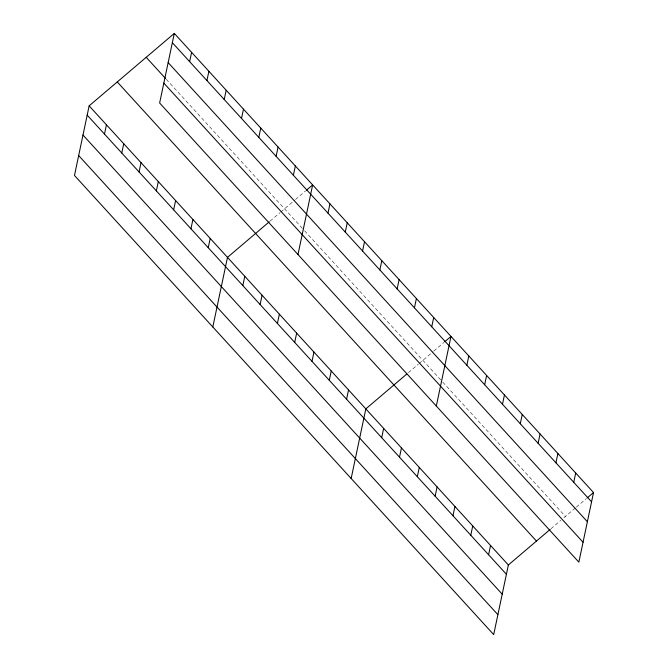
<?xml version="1.0" encoding="UTF-8"?>
<svg xmlns="http://www.w3.org/2000/svg" width="668" height="668" viewBox="0 0 668 668"><rect width="100%" height="100%" fill="white"/><g stroke="black" fill="none" stroke-linecap="round" stroke-linejoin="round"><path stroke-width="0.5" stroke-dasharray="3.34 2.5" d="M270.064 221.141L279.976 212.708M280.735 212.065L294.688 200.191M295.473 199.523L305.618 190.889M408.407 372.652L418.318 364.227M419.078 363.576L433.039 351.702M433.816 351.034L443.961 342.4M550.95 528.755L560.853 520.33M563.901 517.733L575.574 507.805M576.35 507.146L586.496 498.512M166.257 79.275L303.915 230.034M304.608 230.794L440.705 379.85M442.759 382.104L565.42 516.439"/><path stroke-width="1" d="M174.306 33.4L159.635 103.014L578.855 562.147L593.526 492.533L174.306 33.4L89.145 105.853L74.474 175.467L493.694 634.6L508.365 564.986L550.181 529.407M104.484 134.076L106.437 124.791M121.776 153.014L123.73 143.729M139.069 171.952L141.023 162.666M156.362 190.889L158.316 181.604M189.637 61.623L191.599 52.338M173.655 209.835L175.609 200.55M206.93 80.561L208.892 71.276M190.948 228.773L192.902 219.488M224.223 99.499L226.185 90.213M208.241 247.711L210.195 238.426M241.515 118.445L243.478 109.16M212.816 326.978L227.487 257.364L269.304 221.784M258.808 137.383L260.77 128.097M242.826 285.587L244.78 276.301M276.101 156.32L278.063 147.035M260.119 304.524L262.073 295.239M293.394 175.258L295.356 165.973M277.412 323.471L279.366 314.185M297.978 254.533L312.649 184.911L306.403 190.23M294.705 342.408L296.659 333.123M327.98 213.134L329.942 203.849M311.998 361.346L313.952 352.061M345.272 232.08L347.235 222.795M329.291 380.284L331.244 370.999M362.565 251.018L364.528 241.732M346.583 399.222L348.537 389.937M379.858 269.955L381.82 260.67M351.159 478.497L365.83 408.874L406.887 373.946M397.151 288.893L399.113 279.608M381.695 437.674L383.649 428.388M414.444 307.831L416.406 298.546M399.506 457.188L401.468 447.902M431.737 326.769L433.699 317.484M417.325 476.701L419.287 467.416M436.321 406.044L450.992 336.43L444.746 341.74M435.144 496.215L437.097 486.93M466.849 365.229L468.802 355.944M452.962 515.729L454.916 506.444M484.667 384.735L486.621 375.449M470.781 535.243L472.735 525.958M502.486 404.249L504.44 394.963M488.592 554.757L490.554 545.472M520.297 423.762L522.259 414.477M538.116 443.276L540.078 433.991M555.935 462.79L557.889 453.505M573.754 482.304L575.707 473.019M587.281 497.844L593.526 492.533M172.344 42.685L591.564 501.818M168.152 62.592L587.372 521.725M146.2 57.306L165.572 78.523M163.827 83.108L583.047 542.241M117.251 81.939L536.471 541.072M89.145 105.853L508.365 564.986M87.191 115.138L506.411 574.271M82.991 135.045L502.219 594.178M78.674 155.56L497.894 614.694"/></g></svg>
